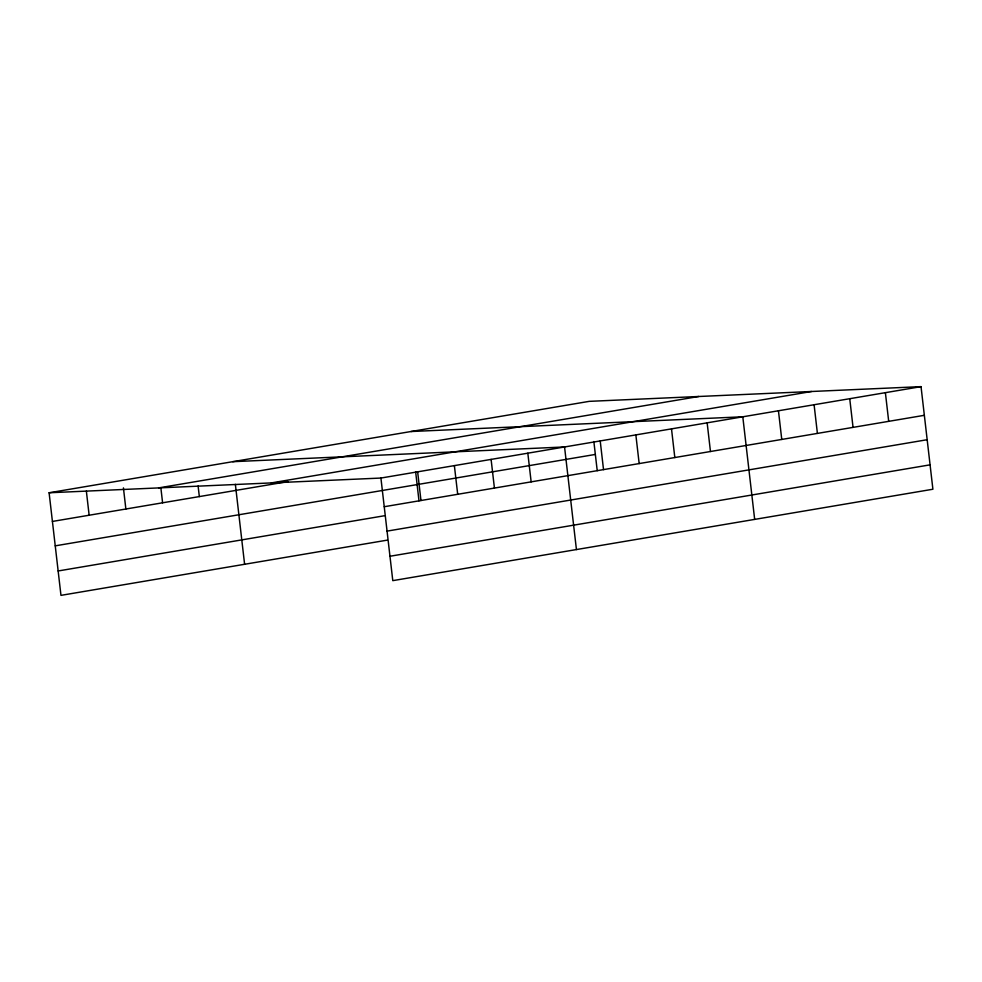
<?xml version="1.0" encoding="UTF-8"?>
<svg xmlns="http://www.w3.org/2000/svg" width="982" height="982" viewBox="0 0 982 982"><rect width="100%" height="100%" fill="white"/><g stroke="black" fill="none" stroke-linecap="round" stroke-linejoin="round"><path stroke-width="1.47" d="M49.1 492.768L589.212 401.356L921.03 386.638L932.9 489.232L392.788 580.644L380.918 478.05L49.1 492.768L60.97 595.362L387.19 540.149M158.605 487.907L698.705 396.495M271.425 482.899L811.525 391.499M52.414 521.442L288.045 481.573M380.918 478.05L921.03 386.638M55.238 545.845L595.35 454.433M384.244 506.724L924.344 415.312M58.147 570.972L384.379 515.759M387.068 531.115L927.168 439.715M389.964 556.254L930.077 464.842M410.967 431.528L742.797 416.798L754.667 519.404M232.734 461.687L564.552 446.97L576.434 549.564M885.383 392.665L888.698 421.352M849.737 398.704L853.051 427.379M814.09 404.731L817.405 433.418M778.444 410.771L781.758 439.445M707.15 422.837L710.465 451.511M671.504 428.864L674.818 457.551M635.857 434.903L639.172 463.578M600.211 440.93L603.525 469.617M593.852 441.519L597.228 470.697M527.825 453.181L531.152 481.867M491.098 459.392L494.425 488.079M454.371 465.615L457.698 494.29M417.645 471.826L420.971 500.513M415.619 471.679L418.995 500.857M235.361 484.335L244.604 564.282M198.106 486.016L199.334 496.585M160.852 487.71L162.595 502.796M123.425 487.882L125.868 509.02M86.355 491.074L89.141 515.231"/></g></svg>
